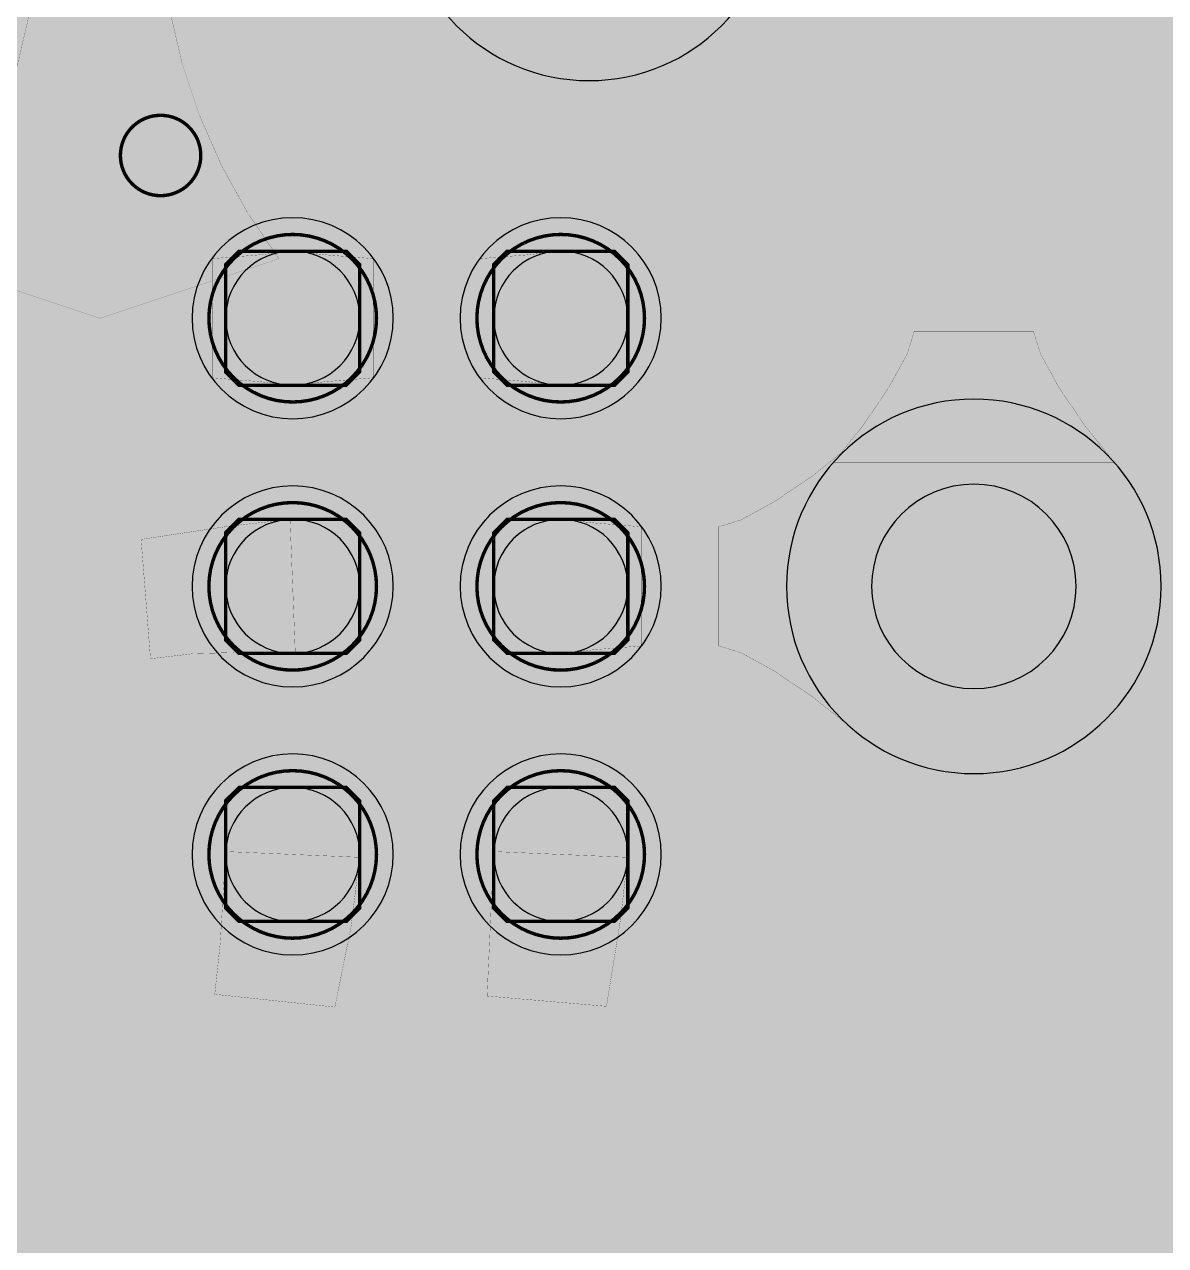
# Model space of a CAD drawing. Header units: millimetres. Extents: x -37.3 to 36.8, y -36.5 to 34.5.
# Drawn here: x 13.697 to 15.399, y 6.928 to 8.75 of the extents above; entities that cross this region are included whole.
import ezdxf

# ---------------------------------------------------------------- set-up
doc = ezdxf.new("R2010")
doc.units = ezdxf.units.MM
doc.header["$MEASUREMENT"] = 0
for name, color, linetype, true_color in [('Bottom-Layer', 7, 'Continuous', 0x65a2e5), ('Component-Marking-Layer', 7, 'Continuous', 0x66ffcc), ('Component-Shape-Layer', 7, 'Continuous', 0x00cccc), ('Document-Layer', 7, 'Continuous', 0xff9999), ('Hole-Layer', 7, 'Continuous', 0x8d7927), ('Multi-Layer', 7, 'Continuous', 0xc2c2c2), ('Pin-Soldering-Layer', 7, 'Continuous', 0xcc9999), ('Top-Layer', 7, 'Continuous', 0xc26065), ('Top-Paste-Mask-Layer', 7, 'Continuous', 0xff00ff), ('Top-Silkscreen-Layer', 7, 'Continuous', 0x81bebe), ('Top-Solder-Mask-Layer', 7, 'Continuous', 0xb44a4c)]:
    doc.layers.add(name, color=color, linetype=linetype, true_color=true_color)

msp = doc.modelspace()

# ---------------------------------------------------------------- hatches: boundary and pattern name
at = {"layer": 'Bottom-Layer'}
msp.add_hatch(color=256, dxfattribs=at).paths.add_polyline_path([(-18.0061, 25.3582), (-17.9627, 25.4154), (-16.9029, 25.4154), (-16.7861, 24.6805), (-16.4864, 23.9994), (-16.0234, 23.4168), (-15.4276, 22.971), (-14.738, 22.6912), (-14, 22.5959), (-13.262, 22.6912), (-12.5725, 22.971), (-11.9766, 23.4168), (-11.5137, 23.9994), (-11.2139, 24.6805), (-11.0971, 25.4154), (-8.7181, 25.4154), (-8.3014, 25.3206), (-7.8752, 25.2888), (7.8752, 25.2888), (8.3014, 25.3206), (8.7181, 25.4154), (11.0971, 25.4154), (11.2139, 24.6805), (11.5137, 23.9994), (11.9766, 23.4168), (12.5725, 22.971), (13.262, 22.6912), (14, 22.5959), (14.738, 22.6912), (15.4276, 22.971), (16.0234, 23.4168), (16.4864, 23.9994), (16.7861, 24.6805), (16.9029, 25.4154), (17.9626, 25.4154), (18.0063, 25.3579), (18.0095, 25.3537), (18.0127, 25.3497), (18.0624, 25.288), (18.066, 25.2837), (18.0696, 25.2794), (18.1209, 25.2198), (18.1249, 25.2152), (18.1289, 25.2108), (18.1819, 25.1533), (18.1863, 25.1486), (18.1908, 25.1439), (18.2455, 25.0887), (18.2504, 25.0838), (18.2553, 25.0791), (18.3119, 25.0262), (18.3172, 25.0213), (18.3227, 25.0165), (18.3812, 24.9661), (18.3869, 24.9613), (18.3927, 24.9566), (18.4532, 24.9087), (18.4589, 24.9043), (18.4648, 24.9), (18.5272, 24.8546), (18.5328, 24.8506), (18.5386, 24.8467), (18.6028, 24.8037), (18.6084, 24.8001), (18.614, 24.7965), (18.68, 24.7559), (18.6854, 24.7526), (18.6908, 24.7495), (18.7585, 24.711), (18.7637, 24.7081), (18.769, 24.7053), (18.8383, 24.6689), (18.8433, 24.6663), (18.8483, 24.6639), (18.9191, 24.6295), (18.9239, 24.6272), (18.9287, 24.625), (19.001, 24.5926), (19.0056, 24.5906), (19.0101, 24.5887), (19.0838, 24.5581), (19.0881, 24.5563), (19.0924, 24.5547), (19.1673, 24.5258), (19.1714, 24.5243), (19.1754, 24.5228), (19.2516, 24.4955), (19.2554, 24.4942), (19.2592, 24.4929), (19.3365, 24.4672), (19.34, 24.4661), (19.3435, 24.465), (19.422, 24.4407), (19.4252, 24.4397), (19.4285, 24.4388), (19.5079, 24.4158), (19.5109, 24.415), (19.5139, 24.4141), (19.5943, 24.3925), (19.597, 24.3917), (19.5997, 24.391), (19.681, 24.3705), (19.6834, 24.3698), (19.6859, 24.3693), (19.7678, 24.3498), (19.77, 24.3493), (19.7723, 24.3488), (19.8552, 24.3302), (19.8572, 24.3297), (19.8592, 24.3293), (19.9426, 24.3116), (19.9443, 24.3112), (19.9461, 24.3109), (20.0301, 24.294), (20.1176, 24.2771), (20.2051, 24.261), (20.2924, 24.2454), (20.3797, 24.2302), (20.4668, 24.2155), (20.5535, 24.201), (20.6296, 24.1885), (20.6647, 24.1835), (20.7, 24.1817), (21.5278, 24.0819), (22.308, 23.7882), (22.9961, 23.3174), (23.5525, 22.6965), (23.9453, 21.9611), (24.1521, 21.1535), (24.1609, 20.3198), (23.9713, 19.5079), (23.5941, 18.7644), (23.2036, 18.0417), (22.9554, 17.2587), (22.8581, 16.443), (22.9153, 15.6235), (23.1248, 14.8293), (23.4794, 14.0883), (24.5832, 12.0593), (25.5121, 9.9445), (26.2595, 7.7589), (26.5663, 7.0637), (27.0396, 6.4692), (27.6483, 6.0144), (28.3525, 5.729), (29.1061, 5.6317), (29.3283, 5.6317), (29.8325, 5.5519), (30.2874, 5.3201), (30.6484, 4.9591), (30.8801, 4.5042), (30.96, 4), (30.96, -4), (30.8801, -4.5042), (30.6484, -4.9591), (30.2874, -5.3201), (29.8325, -5.5519), (29.3283, -5.6317), (29.1061, -5.6317), (28.3525, -5.729), (27.6483, -6.0144), (27.0396, -6.4692), (26.5663, -7.0637), (26.2595, -7.7589), (25.5121, -9.9445), (24.5832, -12.0593), (23.4794, -14.0883), (23.1248, -14.8293), (22.9153, -15.6235), (22.8581, -16.443), (22.9554, -17.2587), (23.2036, -18.0417), (23.5941, -18.7644), (23.9713, -19.5079), (24.1609, -20.3198), (24.1521, -21.1535), (23.9453, -21.9611), (23.5525, -22.6965), (22.9961, -23.3174), (22.308, -23.7882), (21.5278, -24.0819), (20.7, -24.1817), (20.6646, -24.1835), (20.6296, -24.1886), (20.5545, -24.2008), (20.4676, -24.2154), (20.381, -24.23), (20.2942, -24.2451), (20.2072, -24.2606), (20.1201, -24.2767), (20.033, -24.2934), (19.946, -24.3109), (19.9442, -24.3113), (19.9424, -24.3117), (19.859, -24.3293), (19.857, -24.3298), (19.855, -24.3302), (19.7723, -24.3488), (19.77, -24.3493), (19.7678, -24.3498), (19.6858, -24.3693), (19.6833, -24.3699), (19.6808, -24.3705), (19.5995, -24.3911), (19.5968, -24.3918), (19.594, -24.3925), (19.5136, -24.4142), (19.5107, -24.415), (19.5077, -24.4159), (19.4282, -24.4388), (19.4249, -24.4398), (19.4217, -24.4408), (19.3433, -24.4651), (19.3397, -24.4662), (19.3362, -24.4673), (19.2589, -24.493), (19.2551, -24.4943), (19.2513, -24.4956), (19.1751, -24.5229), (19.171, -24.5244), (19.167, -24.5259), (19.092, -24.5548), (19.0877, -24.5565), (19.0834, -24.5582), (19.0098, -24.5888), (19.0052, -24.5908), (19.0007, -24.5928), (18.9284, -24.6252), (18.9235, -24.6274), (18.9187, -24.6297), (18.8479, -24.6641), (18.8429, -24.6666), (18.8379, -24.6691), (18.7686, -24.7055), (18.7633, -24.7083), (18.7581, -24.7112), (18.6904, -24.7497), (18.6849, -24.7529), (18.6795, -24.7561), (18.6135, -24.7968), (18.6079, -24.8004), (18.6023, -24.804), (18.5381, -24.847), (18.5323, -24.8509), (18.5267, -24.855), (18.4643, -24.9004), (18.4584, -24.9047), (18.4527, -24.9091), (18.3922, -24.957), (18.3864, -24.9617), (18.3807, -24.9665), (18.3222, -25.0169), (18.3168, -25.0217), (18.3115, -25.0266), (18.2549, -25.0795), (18.2499, -25.0842), (18.2451, -25.0891), (18.1904, -25.1443), (18.1859, -25.1489), (18.1815, -25.1536), (18.1286, -25.2111), (18.1245, -25.2156), (18.1206, -25.2201), (18.0693, -25.2798), (18.0657, -25.284), (18.0621, -25.2884), (18.0125, -25.35), (18.0092, -25.3541), (18.0061, -25.3582), (17.9579, -25.4217), (17.955, -25.4255), (17.9522, -25.4294), (17.9054, -25.4946), (17.9028, -25.4983), (17.9003, -25.5019), (17.8549, -25.5688), (17.8526, -25.5721), (17.8504, -25.5755), (17.8061, -25.6439), (17.8041, -25.647), (17.8022, -25.6501), (17.759, -25.7199), (17.7573, -25.7227), (17.7556, -25.7255), (17.7135, -25.7966), (17.712, -25.7992), (17.7105, -25.8018), (17.6693, -25.874), (17.668, -25.8763), (17.6667, -25.8786), (17.6263, -25.9518), (17.6252, -25.9539), (17.6241, -25.9559), (17.5845, -26.0301), (17.5836, -26.0319), (17.5826, -26.0337), (17.5437, -26.1087), (17.5037, -26.1874), (17.4645, -26.2662), (17.426, -26.3449), (17.3879, -26.4234), (17.3504, -26.5017), (17.3124, -26.5813), (17.304, -26.6004), (17.2967, -26.62), (16.9503, -27.3489), (16.4454, -27.9785), (15.8091, -28.4749), (15.0756, -28.8115), (14.2843, -28.9701), (13.4777, -28.9424), (12.6992, -28.7296), (11.9906, -28.3434), (11.39, -27.8043), (10.8046, -27.2531), (10.1281, -26.8185), (9.3833, -26.5152), (8.5957, -26.3536), (7.7917, -26.3391), (6.9987, -26.4722), (5.0265, -26.9164), (3.0269, -27.2139), (1.0108, -27.3631), (-1.0108, -27.3631), (-3.0269, -27.2139), (-5.0265, -26.9164), (-6.9987, -26.4722), (-7.7917, -26.3391), (-8.5957, -26.3536), (-9.3833, -26.5152), (-10.1281, -26.8185), (-10.8046, -27.2531), (-11.39, -27.8043), (-11.9906, -28.3434), (-12.6992, -28.7296), (-13.4777, -28.9424), (-14.2843, -28.9701), (-15.0756, -28.8115), (-15.8091, -28.4749), (-16.4454, -27.9785), (-16.9503, -27.3489), (-17.2967, -26.62), (-17.304, -26.6004), (-17.3124, -26.5813), (-17.35, -26.5025), (-17.3875, -26.4244), (-17.4253, -26.3463), (-17.4635, -26.2681), (-17.5025, -26.1898), (-17.5422, -26.1116), (-17.5827, -26.0335), (-17.5836, -26.0318), (-17.5846, -26.03), (-17.6242, -25.9558), (-17.6253, -25.9537), (-17.6264, -25.9517), (-17.6668, -25.8784), (-17.6681, -25.8761), (-17.6694, -25.8738), (-17.7106, -25.8016), (-17.7121, -25.799), (-17.7136, -25.7964), (-17.7557, -25.7253), (-17.7574, -25.7225), (-17.7592, -25.7196), (-17.8023, -25.6499), (-17.8043, -25.6467), (-17.8063, -25.6436), (-17.8506, -25.5752), (-17.8528, -25.5719), (-17.855, -25.5685), (-17.9005, -25.5016), (-17.903, -25.498), (-17.9056, -25.4944), (-17.9524, -25.4291), (-17.9552, -25.4252), (-17.9581, -25.4214), (-18.0063, -25.3579), (-18.0095, -25.3537), (-18.0127, -25.3497), (-18.0624, -25.288), (-18.066, -25.2837), (-18.0696, -25.2794), (-18.1209, -25.2198), (-18.1249, -25.2152), (-18.1289, -25.2108), (-18.1819, -25.1533), (-18.1863, -25.1486), (-18.1908, -25.1439), (-18.2455, -25.0887), (-18.2504, -25.0838), (-18.2553, -25.0791), (-18.3119, -25.0262), (-18.3172, -25.0213), (-18.3227, -25.0165), (-18.3812, -24.9661), (-18.3869, -24.9613), (-18.3927, -24.9566), (-18.4532, -24.9087), (-18.4589, -24.9043), (-18.4648, -24.9), (-18.5272, -24.8546), (-18.5328, -24.8506), (-18.5386, -24.8467), (-18.6028, -24.8037), (-18.6084, -24.8001), (-18.614, -24.7965), (-18.68, -24.7559), (-18.6854, -24.7526), (-18.6908, -24.7495), (-18.7585, -24.711), (-18.7637, -24.7081), (-18.769, -24.7053), (-18.8383, -24.6689), (-18.8433, -24.6664), (-18.8483, -24.6639), (-18.9191, -24.6295), (-18.9239, -24.6272), (-18.9288, -24.625), (-19.001, -24.5926), (-19.0056, -24.5906), (-19.0101, -24.5887), (-19.0838, -24.5581), (-19.0881, -24.5563), (-19.0924, -24.5547), (-19.1673, -24.5258), (-19.1714, -24.5243), (-19.1754, -24.5228), (-19.2516, -24.4955), (-19.2554, -24.4942), (-19.2592, -24.4929), (-19.3365, -24.4672), (-19.34, -24.4661), (-19.3435, -24.465), (-19.422, -24.4407), (-19.4252, -24.4397), (-19.4285, -24.4388), (-19.5079, -24.4158), (-19.5109, -24.415), (-19.5139, -24.4141), (-19.5943, -24.3925), (-19.597, -24.3917), (-19.5997, -24.391), (-19.681, -24.3705), (-19.6834, -24.3698), (-19.6859, -24.3693), (-19.768, -24.3498), (-19.7702, -24.3492), (-19.7724, -24.3487), (-19.8552, -24.3302), (-19.8572, -24.3297), (-19.8592, -24.3293), (-19.9426, -24.3116), (-19.9443, -24.3112), (-19.9461, -24.3109), (-20.0301, -24.294), (-20.1176, -24.2771), (-20.2051, -24.261), (-20.2925, -24.2454), (-20.3797, -24.2302), (-20.4668, -24.2155), (-20.5535, -24.201), (-20.6296, -24.1885), (-20.6647, -24.1835), (-20.7, -24.1817), (-21.5278, -24.0819), (-22.308, -23.7882), (-22.9961, -23.3174), (-23.5525, -22.6965), (-23.9453, -21.9611), (-24.1521, -21.1535), (-24.1609, -20.3198), (-23.9713, -19.5079), (-23.5941, -18.7644), (-23.2036, -18.0417), (-22.9554, -17.2587), (-22.8581, -16.443), (-22.9153, -15.6235), (-23.1248, -14.8293), (-23.4794, -14.0883), (-24.5832, -12.0593), (-25.5121, -9.9445), (-26.2595, -7.7589), (-26.5663, -7.0637), (-27.0396, -6.4692), (-27.6483, -6.0144), (-28.3525, -5.729), (-29.1061, -5.6317), (-29.3283, -5.6317), (-29.8325, -5.5519), (-30.2874, -5.3201), (-30.6484, -4.9591), (-30.8801, -4.5042), (-30.96, -4), (-30.96, 4), (-30.8801, 4.5042), (-30.6484, 4.9591), (-30.2874, 5.3201), (-29.8325, 5.5519), (-29.3283, 5.6317), (-29.1061, 5.6317), (-28.3525, 5.729), (-27.6483, 6.0144), (-27.0396, 6.4692), (-26.5663, 7.0637), (-26.2595, 7.7589), (-25.5121, 9.9445), (-24.5832, 12.0593), (-23.4794, 14.0883), (-23.1248, 14.8293), (-22.9153, 15.6235), (-22.8581, 16.443), (-22.9554, 17.2587), (-23.2036, 18.0417), (-23.5941, 18.7644), (-23.9713, 19.5079), (-24.1609, 20.3198), (-24.1521, 21.1535), (-23.9453, 21.9611), (-23.5525, 22.6965), (-22.9961, 23.3174), (-22.308, 23.7882), (-21.5278, 24.0819), (-20.7, 24.1817), (-20.6646, 24.1835), (-20.6296, 24.1886), (-20.5545, 24.2008), (-20.4676, 24.2154), (-20.381, 24.23), (-20.2942, 24.2451), (-20.2073, 24.2606), (-20.1202, 24.2766), (-20.033, 24.2934), (-19.9461, 24.3109), (-19.9443, 24.3112), (-19.9426, 24.3116), (-19.8592, 24.3293), (-19.8572, 24.3297), (-19.8552, 24.3302), (-19.7723, 24.3488), (-19.77, 24.3493), (-19.7678, 24.3498), (-19.6859, 24.3693), (-19.6834, 24.3698), (-19.681, 24.3705), (-19.5997, 24.391), (-19.597, 24.3917), (-19.5942, 24.3925), (-19.5137, 24.4142), (-19.5107, 24.415), (-19.5077, 24.4159), (-19.4285, 24.4388), (-19.4252, 24.4397), (-19.4219, 24.4407), (-19.3433, 24.4651), (-19.3397, 24.4662), (-19.3362, 24.4673), (-19.2589, 24.493), (-19.2551, 24.4943), (-19.2513, 24.4956), (-19.1751, 24.5229), (-19.171, 24.5244), (-19.167, 24.5259), (-19.092, 24.5548), (-19.0877, 24.5565), (-19.0834, 24.5582), (-19.0098, 24.5888), (-19.0052, 24.5908), (-19.0006, 24.5928), (-18.9284, 24.6252), (-18.9235, 24.6274), (-18.9188, 24.6297), (-18.8479, 24.6641), (-18.8429, 24.6666), (-18.8379, 24.6691), (-18.7686, 24.7055), (-18.7633, 24.7083), (-18.7581, 24.7112), (-18.6904, 24.7497), (-18.6849, 24.7529), (-18.6795, 24.7561), (-18.6135, 24.7968), (-18.6079, 24.8004), (-18.6023, 24.804), (-18.5381, 24.847), (-18.5323, 24.8509), (-18.5267, 24.855), (-18.4643, 24.9004), (-18.4584, 24.9047), (-18.4527, 24.9091), (-18.3922, 24.957), (-18.3864, 24.9617), (-18.3807, 24.9665), (-18.3222, 25.0169), (-18.3168, 25.0217), (-18.3115, 25.0266), (-18.2549, 25.0795), (-18.2499, 25.0842), (-18.2451, 25.0891), (-18.1904, 25.1443), (-18.1859, 25.1489), (-18.1815, 25.1536), (-18.1286, 25.2111), (-18.1245, 25.2156), (-18.1206, 25.2201), (-18.0693, 25.2798), (-18.0657, 25.284), (-18.0621, 25.2884), (-18.0125, 25.35), (-18.0092, 25.3541)])
at = {"layer": 'Component-Marking-Layer'}
msp.add_hatch(color=256, dxfattribs=at).paths.add_polyline_path([(13.8399, 8.5548, 1), (13.9598, 8.5548, 1)])
msp.add_hatch(color=256, dxfattribs=at).paths.add_polyline_path([(13.8399, 8.5548, 1), (13.9598, 8.5548, 1)])
at = {"layer": 'Pin-Soldering-Layer'}
for points in [[(13.9719, 8.312, 1), (14.2219, 8.312, 1)], [(13.9719, 8.312, 1), (14.2219, 8.312, 1)], [(14.3717, 8.312, 1), (14.6217, 8.312, 1)], [(14.3717, 8.312, 1), (14.6217, 8.312, 1)], [(13.9719, 7.9119, 1), (14.2219, 7.9119, 1)], [(13.9719, 7.9119, 1), (14.2219, 7.9119, 1)], [(14.3717, 7.9119, 1), (14.6217, 7.9119, 1)], [(14.3717, 7.9119, 1), (14.6217, 7.9119, 1)], [(13.9719, 7.5119, 1), (14.2219, 7.5119, 1)], [(13.9719, 7.5119, 1), (14.2219, 7.5119, 1)], [(14.3717, 7.5119, 1), (14.6217, 7.5119, 1)], [(14.3717, 7.5119, 1), (14.6217, 7.5119, 1)]]:
    msp.add_hatch(color=256, dxfattribs=at).paths.add_polyline_path(points)
at = {"layer": 'Top-Layer'}
for points in [[(13.1713, 9.6193), (13.1713, 9.2793), (13.1855, 9.1614), (13.2271, 9.0502), (12.8931, 9.0502), (12.8931, 10.5863), (12.8998, 10.5963), (12.9308, 10.635), (13.0635, 10.8905), (13.0703, 11.1783), (12.9498, 11.4398), (12.7265, 11.6216), (12.446, 11.6866), (12.1656, 11.6216), (11.9423, 11.4398), (11.8217, 11.1783), (11.8285, 10.8905), (11.9612, 10.635), (11.9922, 10.5963), (11.999, 10.5863), (11.999, 10.1342), (11.685, 10.15), (11.4017, 10.0138), (11.2179, 9.7588), (10.8805, 9.7589), (10.5903, 9.5868), (10.4286, 9.2906), (10.4406, 8.9535), (10.6231, 8.6696), (10.9248, 8.5187), (10.9321, 8.5146), (10.9702, 8.3716), (10.983, 8.2242), (10.983, 7.493), (11.0608, 7.0017), (11.2867, 6.5584), (11.6384, 6.2066), (12.0817, 5.9808), (12.573, 5.903), (13.335, 5.903), (13.8825, 5.9993), (14.3646, 6.276), (14.7238, 6.7002), (14.9173, 7.2213), (14.9229, 7.2535), (14.9278, 7.2858), (14.9392, 7.3564), (14.9404, 7.3643), (14.9414, 7.3721), (14.9497, 7.4434), (14.9513, 7.4552), (14.9527, 7.467), (14.9537, 7.4789), (14.9544, 7.4908), (14.9545, 7.4922), (14.9545, 7.4937), (14.8963, 7.7359), (14.72, 7.9119), (14.8757, 8.0546), (14.9509, 8.252), (14.9296, 8.4622), (14.8162, 8.6404), (14.6349, 8.7488), (14.4242, 8.7644), (14.412, 8.763), (14.3623, 8.759), (14.2863, 8.759), (14.2683, 8.8229), (14.2585, 8.8886), (14.3978, 9.0622), (14.4476, 9.2793), (14.4476, 9.6193), (14.4421, 9.6927), (14.426, 9.7645), (14.4166, 9.8027), (14.4115, 9.8418), (14.4181, 9.8487), (14.4248, 9.8556), (15.343, 10.7737), (15.3548, 10.776), (15.4041, 10.7815), (15.6786, 10.8683), (15.8869, 11.067), (15.9866, 11.3372), (15.9572, 11.6236), (15.8049, 11.8679), (15.5606, 12.0202), (15.2742, 12.0496), (15.004, 11.9499), (14.8053, 11.7416), (14.7185, 11.4671), (14.713, 11.4178), (14.7108, 11.406), (13.7926, 10.4878), (13.6778, 10.3587), (13.579, 10.217), (13.5315, 10.1462), (13.4787, 10.0794), (13.2552, 9.8959)], [(13.9969, 8.312, 1), (14.1969, 8.312, 1)], [(14.3967, 8.312, 1), (14.5967, 8.312, 1)], [(13.9969, 7.9119, 1), (14.1969, 7.9119, 1)], [(14.3967, 7.9119, 1), (14.5967, 7.9119, 1)], [(13.9969, 7.5119, 1), (14.1969, 7.5119, 1)], [(14.3967, 7.5119, 1), (14.5967, 7.5119, 1)]]:
    msp.add_hatch(color=256, dxfattribs=at).paths.add_polyline_path(points)
at = {"layer": 'Top-Paste-Mask-Layer'}
for points in [[(14.0168, 8.4119), (14.1768, 8.4119), (14.1968, 8.3919), (14.1968, 8.2319), (14.1768, 8.2119), (14.0168, 8.2119), (13.9968, 8.2319), (13.9968, 8.3919)], [(14.0168, 8.4119), (14.1768, 8.4119), (14.1968, 8.3919), (14.1968, 8.2319), (14.1768, 8.2119), (14.0168, 8.2119), (13.9968, 8.2319), (13.9968, 8.3919)], [(14.4168, 8.4119), (14.5768, 8.4119), (14.5968, 8.3919), (14.5968, 8.2319), (14.5768, 8.2119), (14.4168, 8.2119), (14.3968, 8.2319), (14.3968, 8.3919)], [(14.4168, 8.4119), (14.5768, 8.4119), (14.5968, 8.3919), (14.5968, 8.2319), (14.5768, 8.2119), (14.4168, 8.2119), (14.3968, 8.2319), (14.3968, 8.3919)], [(14.0168, 8.0119), (14.1768, 8.0119), (14.1968, 7.9919), (14.1968, 7.8319), (14.1768, 7.8119), (14.0168, 7.8119), (13.9968, 7.8319), (13.9968, 7.9919)], [(14.0168, 8.0119), (14.1768, 8.0119), (14.1968, 7.9919), (14.1968, 7.8319), (14.1768, 7.8119), (14.0168, 7.8119), (13.9968, 7.8319), (13.9968, 7.9919)], [(14.4168, 8.0119), (14.5768, 8.0119), (14.5968, 7.9919), (14.5968, 7.8319), (14.5768, 7.8119), (14.4168, 7.8119), (14.3968, 7.8319), (14.3968, 7.9919)], [(14.4168, 8.0119), (14.5768, 8.0119), (14.5968, 7.9919), (14.5968, 7.8319), (14.5768, 7.8119), (14.4168, 7.8119), (14.3968, 7.8319), (14.3968, 7.9919)], [(14.0168, 7.6119), (14.1768, 7.6119), (14.1968, 7.5919), (14.1968, 7.4319), (14.1768, 7.4119), (14.0168, 7.4119), (13.9968, 7.4319), (13.9968, 7.5919)], [(14.0168, 7.6119), (14.1768, 7.6119), (14.1968, 7.5919), (14.1968, 7.4319), (14.1768, 7.4119), (14.0168, 7.4119), (13.9968, 7.4319), (13.9968, 7.5919)], [(14.4168, 7.6119), (14.5768, 7.6119), (14.5968, 7.5919), (14.5968, 7.4319), (14.5768, 7.4119), (14.4168, 7.4119), (14.3968, 7.4319), (14.3968, 7.5919)], [(14.4168, 7.6119), (14.5768, 7.6119), (14.5968, 7.5919), (14.5968, 7.4319), (14.5768, 7.4119), (14.4168, 7.4119), (14.3968, 7.4319), (14.3968, 7.5919)]]:
    msp.add_hatch(color=256, dxfattribs=at).paths.add_polyline_path(points)
at = {"layer": 'Top-Solder-Mask-Layer'}
for points in [[(13.9469, 8.312, 1), (14.2469, 8.312, 1)], [(14.3467, 8.312, 1), (14.6467, 8.312, 1)], [(13.9469, 7.9119, 1), (14.2469, 7.9119, 1)], [(14.3467, 7.9119, 1), (14.6467, 7.9119, 1)], [(13.9469, 7.5119, 1), (14.2469, 7.5119, 1)], [(14.3467, 7.5119, 1), (14.6467, 7.5119, 1)]]:
    msp.add_hatch(color=256, dxfattribs=at).paths.add_polyline_path(points)

# ---------------------------------------------------------------- linework, layer by layer
at = {"layer": 'Component-Marking-Layer', "const_width": 0.00508}
msp.add_lwpolyline([(13.8399, 8.5548, 1), (13.9598, 8.5548, 1)], format="xyb", close=True, dxfattribs=at)
msp.add_lwpolyline([(13.8399, 8.5548, 1), (13.9598, 8.5548, 1)], format="xyb", close=True, dxfattribs=at)
at = {"layer": 'Component-Shape-Layer', "const_width": 0.0508}
msp.add_lwpolyline([(13.8998, 7.2689), (13.8998, 8.5549), (14.6938, 8.5549), (14.6938, 7.2689)], close=True, dxfattribs=at)
msp.add_lwpolyline([(13.8998, 7.2689), (13.8998, 8.5549), (14.6938, 8.5549), (14.6938, 7.2689)], close=True, dxfattribs=at)
at = {"layer": 'Document-Layer'}
for points, const_width in [([(-23, 0, 1), (23.0001, 0, 1)], 0.0254), ([(-20.5001, 0, 1), (20.5, 0, 1)], 0.0254), ([(17.2895, 8.25, -1), (11.2894, 8.25, -1)], 0.1), ([(14.2958, 7.9119, 1), (14.2978, 7.9119, 1)], 0.254), ([(14.2958, 7.9119, 1), (14.2978, 7.9119, 1)], 0.254)]:
    msp.add_lwpolyline(points, format="xyb", close=True, dxfattribs=dict(at, const_width=const_width))
at = {"layer": 'Document-Layer', "const_width": 0.2}
msp.add_lwpolyline([(13.9969, 8.4118, 1), (14.197, 8.4118), (14.197, 8.4118, 1), (13.9969, 8.4118)], format="xyb", dxfattribs=at)
msp.add_lwpolyline([(13.9969, 8.4118, 1), (14.197, 8.4118), (14.197, 8.4118, 1), (13.9969, 8.4118)], format="xyb", dxfattribs=at)
at = {"layer": 'Hole-Layer'}
msp.add_lwpolyline([(14.9605, 7.9119, 1), (15.2655, 7.9119), (15.2655, 7.9119, 1), (14.9605, 7.9119)], format="xyb", dxfattribs=at)
at = {"layer": 'Multi-Layer'}
for points in [[(14.2596, 8.9459, 1), (14.8184, 8.9459, 1)], [(14.8336, 7.9119, 1), (15.3924, 7.9119, 1)]]:
    msp.add_lwpolyline(points, format="xyb", close=True, dxfattribs=at)
at = {"layer": 'Pin-Soldering-Layer', "const_width": 0.00508}
for points in [[(13.9719, 8.312, 1), (14.2219, 8.312), (14.2219, 8.312, 1), (13.9719, 8.312)], [(13.9719, 8.312, 1), (14.2219, 8.312), (14.2219, 8.312, 1), (13.9719, 8.312)], [(14.3717, 8.312, 1), (14.6217, 8.312), (14.6217, 8.312, 1), (14.3717, 8.312)], [(14.3717, 8.312, 1), (14.6217, 8.312), (14.6217, 8.312, 1), (14.3717, 8.312)], [(13.9719, 7.9119, 1), (14.2219, 7.9119), (14.2219, 7.9119, 1), (13.9719, 7.9119)], [(13.9719, 7.9119, 1), (14.2219, 7.9119), (14.2219, 7.9119, 1), (13.9719, 7.9119)], [(14.3717, 7.9119, 1), (14.6217, 7.9119), (14.6217, 7.9119, 1), (14.3717, 7.9119)], [(14.3717, 7.9119, 1), (14.6217, 7.9119), (14.6217, 7.9119, 1), (14.3717, 7.9119)], [(13.9719, 7.5119, 1), (14.2219, 7.5119), (14.2219, 7.5119, 1), (13.9719, 7.5119)], [(13.9719, 7.5119, 1), (14.2219, 7.5119), (14.2219, 7.5119, 1), (13.9719, 7.5119)], [(14.3717, 7.5119, 1), (14.6217, 7.5119), (14.6217, 7.5119, 1), (14.3717, 7.5119)], [(14.3717, 7.5119, 1), (14.6217, 7.5119), (14.6217, 7.5119, 1), (14.3717, 7.5119)]]:
    msp.add_lwpolyline(points, format="xyb", dxfattribs=at)
at = {"layer": 'Top-Layer'}
for points, const_width in [([(13.8094, 8.312), (13.8094, 9.4493)], 0.1778), ([(15.113, 7.9119), (15.113, 9.1057)], 0.1778), ([(14.7238, 6.7002), (14.9173, 7.2213), (14.9229, 7.2535), (14.9278, 7.2858), (14.9392, 7.3564), (14.9404, 7.3643), (14.9414, 7.3721), (14.9497, 7.4434), (14.9513, 7.4552), (14.9527, 7.467), (14.9537, 7.4789), (14.9544, 7.4908), (14.9545, 7.4922), (14.9545, 7.4937), (14.8963, 7.7359), (14.72, 7.9119), (14.8757, 8.0546), (14.9509, 8.252), (14.9296, 8.4622), (14.8162, 8.6404), (14.6349, 8.7488), (14.4242, 8.7644), (14.412, 8.763), (14.3623, 8.759), (14.2863, 8.759), (14.2683, 8.8229)], 0.0508), ([(13.8094, 8.312), (13.3226, 8.312)], 0.1778), ([(14.0969, 8.312), (13.8094, 8.312)], 0.1778), ([(14.4967, 8.312), (14.0969, 8.312)], 0.1778), ([(14.4967, 7.9119), (15.113, 7.9119)], 0.1778), ([(14.0969, 7.5119), (14.0969, 7.4929)], 0.1778)]:
    msp.add_lwpolyline(points, dxfattribs=dict(at, const_width=const_width))
at = {"layer": 'Top-Layer', "const_width": 0.000254}
msp.add_lwpolyline([(13.7205, 8.9343, -0.162), (13.5427, 8.4009), (13.8094, 8.312), (14.0761, 8.4009, -0.162), (13.8983, 8.9343)], format="xyb", close=True, dxfattribs=at)
for points in [[(13.9769, 8.2231), (13.9769, 8.4009), (14.0459, 8.4064), (14.0969, 8.412), (14.0969, 8.212), (14.0459, 8.2175)], [(14.2169, 8.4009), (14.2169, 8.2231), (14.148, 8.2175), (14.0969, 8.212), (14.0969, 8.412), (14.148, 8.4064)], [(14.3767, 8.2231), (14.3767, 8.4009), (14.4457, 8.4064), (14.4967, 8.412), (14.4967, 8.212), (14.4457, 8.2175)], [(15.0241, 8.2923), (15.2019, 8.2923), (15.2123, 8.259), (15.2396, 8.2092), (15.2783, 8.152), (15.3226, 8.0967), (14.9035, 8.0967), (14.9478, 8.152), (14.9864, 8.2092), (15.0138, 8.259)], [(14.7326, 7.823), (14.7326, 8.0008), (14.766, 8.0112), (14.8158, 8.0385), (14.8729, 8.0772), (14.9282, 8.1215), (14.9282, 7.7024), (14.8729, 7.7467), (14.8158, 7.7853), (14.766, 7.8127)], [(13.8848, 7.804), (13.8708, 7.982), (14.002, 8.0017), (14.093, 8.0119), (14.1008, 7.812), (14.0082, 7.8131), (13.948, 7.8114)], [(14.6167, 8.0008), (14.6167, 7.823), (14.5478, 7.8175), (14.4967, 7.8119), (14.4967, 8.0119), (14.5478, 8.0064)], [(14.1598, 7.2841), (13.9807, 7.3032), (13.9889, 7.3804), (13.997, 7.5162), (14.1968, 7.5076), (14.1838, 7.4028)], [(14.565, 7.2853), (14.3869, 7.3006), (14.3968, 7.5162), (14.5966, 7.5076), (14.5857, 7.4135)]]:
    msp.add_lwpolyline(points, close=True, dxfattribs=at)
at = {"layer": 'Top-Layer'}
for points in [[(13.9969, 8.312, 1), (14.1969, 8.312, 1)], [(14.3967, 8.312, 1), (14.5967, 8.312, 1)], [(13.9969, 7.9119, 1), (14.1969, 7.9119, 1)], [(14.3967, 7.9119, 1), (14.5967, 7.9119, 1)], [(13.9969, 7.5119, 1), (14.1969, 7.5119, 1)], [(14.3967, 7.5119, 1), (14.5967, 7.5119, 1)]]:
    msp.add_lwpolyline(points, format="xyb", close=True, dxfattribs=at)
at = {"layer": 'Top-Layer', "const_width": 0.1778}
for points in [[(14.0969, 7.9119, 0.199), (13.192, 7.5371)], [(13.335, 6.35, 0.414), (14.4967, 7.5117)], [(13.335, 6.731, 0.414), (14.0969, 7.4929)]]:
    msp.add_lwpolyline(points, format="xyb", dxfattribs=at)
at = {"layer": 'Top-Paste-Mask-Layer', "const_width": 0.00508}
for points in [[(14.0168, 8.4119), (14.1768, 8.4119), (14.1968, 8.3919), (14.1968, 8.2319), (14.1768, 8.2119), (14.0168, 8.2119), (13.9968, 8.2319), (13.9968, 8.3919)], [(14.0168, 8.4119), (14.1768, 8.4119), (14.1968, 8.3919), (14.1968, 8.2319), (14.1768, 8.2119), (14.0168, 8.2119), (13.9968, 8.2319), (13.9968, 8.3919)], [(14.4168, 8.4119), (14.5768, 8.4119), (14.5968, 8.3919), (14.5968, 8.2319), (14.5768, 8.2119), (14.4168, 8.2119), (14.3968, 8.2319), (14.3968, 8.3919)], [(14.4168, 8.4119), (14.5768, 8.4119), (14.5968, 8.3919), (14.5968, 8.2319), (14.5768, 8.2119), (14.4168, 8.2119), (14.3968, 8.2319), (14.3968, 8.3919)], [(14.0168, 8.0119), (14.1768, 8.0119), (14.1968, 7.9919), (14.1968, 7.8319), (14.1768, 7.8119), (14.0168, 7.8119), (13.9968, 7.8319), (13.9968, 7.9919)], [(14.0168, 8.0119), (14.1768, 8.0119), (14.1968, 7.9919), (14.1968, 7.8319), (14.1768, 7.8119), (14.0168, 7.8119), (13.9968, 7.8319), (13.9968, 7.9919)], [(14.4168, 8.0119), (14.5768, 8.0119), (14.5968, 7.9919), (14.5968, 7.8319), (14.5768, 7.8119), (14.4168, 7.8119), (14.3968, 7.8319), (14.3968, 7.9919)], [(14.4168, 8.0119), (14.5768, 8.0119), (14.5968, 7.9919), (14.5968, 7.8319), (14.5768, 7.8119), (14.4168, 7.8119), (14.3968, 7.8319), (14.3968, 7.9919)], [(14.0168, 7.6119), (14.1768, 7.6119), (14.1968, 7.5919), (14.1968, 7.4319), (14.1768, 7.4119), (14.0168, 7.4119), (13.9968, 7.4319), (13.9968, 7.5919)], [(14.0168, 7.6119), (14.1768, 7.6119), (14.1968, 7.5919), (14.1968, 7.4319), (14.1768, 7.4119), (14.0168, 7.4119), (13.9968, 7.4319), (13.9968, 7.5919)], [(14.4168, 7.6119), (14.5768, 7.6119), (14.5968, 7.5919), (14.5968, 7.4319), (14.5768, 7.4119), (14.4168, 7.4119), (14.3968, 7.4319), (14.3968, 7.5919)], [(14.4168, 7.6119), (14.5768, 7.6119), (14.5968, 7.5919), (14.5968, 7.4319), (14.5768, 7.4119), (14.4168, 7.4119), (14.3968, 7.4319), (14.3968, 7.5919)]]:
    msp.add_lwpolyline(points, close=True, dxfattribs=at)
at = {"layer": 'Top-Silkscreen-Layer', "const_width": 0.1524}
for points in [[(13.8236, 8.6311), (14.77, 8.6311)], [(13.8236, 7.1927), (13.8236, 8.6311)], [(13.8236, 8.6311), (14.77, 8.6311)], [(13.8236, 7.1927), (13.8236, 8.6311)], [(14.77, 8.6311), (14.77, 7.1927)], [(14.77, 8.6311), (14.77, 7.1927)], [(14.77, 7.1927), (13.8236, 7.1927)], [(14.77, 7.1927), (13.8236, 7.1927)]]:
    msp.add_lwpolyline(points, dxfattribs=at)
at = {"layer": 'Top-Solder-Mask-Layer'}
for points in [[(13.9469, 8.312, 1), (14.2469, 8.312, 1)], [(14.3467, 8.312, 1), (14.6467, 8.312, 1)], [(13.9469, 7.9119, 1), (14.2469, 7.9119, 1)], [(14.3467, 7.9119, 1), (14.6467, 7.9119, 1)], [(13.9469, 7.5119, 1), (14.2469, 7.5119, 1)], [(14.3467, 7.5119, 1), (14.6467, 7.5119, 1)]]:
    msp.add_lwpolyline(points, format="xyb", close=True, dxfattribs=at)

doc.saveas('drawing.dxf')
